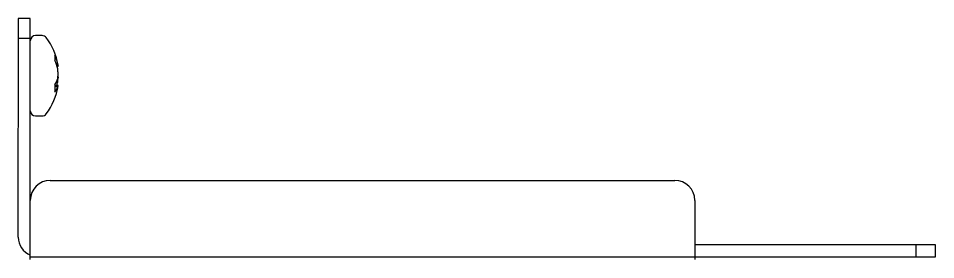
# Model space of a CAD drawing. Header units: inches. Extents: x -2.82 to 2.82, y -1.71 to 1.71.
# Drawn here: x 0.062 to 2.823, y 0.983 to 1.709 of the extents above; entities that cross this region are included whole.
import ezdxf

# ---------------------------------------------------------------- set-up
doc = ezdxf.new("R2010")
doc.units = ezdxf.units.IN
doc.header["$LTSCALE"] = 0.5
doc.header["$MEASUREMENT"] = 0
doc.layers.add('Hardware', color=242, linetype='CONTINUOUS')
doc.layers.add('Mounting', color=4, linetype='CONTINUOUS')

msp = doc.modelspace()

# ---------------------------------------------------------------- linework, layer by layer
at = {"layer": 'Hardware', "linetype": 'Continuous', "lineweight": 25, "transparency": 16777216}
for p, q in [((0.1333, 1.6568), (0.1133, 1.6568)), ((0.1718, 1.5977), (0.1718, 1.5817)), ((0.1752, 1.5734), (0.18, 1.5737)), ((0.1802, 1.5729), (0.1754, 1.5726)), ((0.1778, 1.5653), (0.1816, 1.5656)), ((0.178, 1.5648), (0.1817, 1.5651)), ((0.18, 1.5737), (0.1802, 1.5729)), ((0.1802, 1.5558), (0.18, 1.5568)), ((0.18, 1.5276), (0.1802, 1.5284)), ((0.1816, 1.5298), (0.1805, 1.5298)), ((0.1808, 1.532), (0.1816, 1.532)), ((0.1718, 1.5098), (0.1718, 1.487)), ((0.1817, 1.507), (0.1718, 1.5079)), ((0.1816, 1.5069), (0.1718, 1.5078)), ((0.1718, 1.5047), (0.1802, 1.504)), ((0.18, 1.5036), (0.1718, 1.5042)), ((0.18, 1.5153), (0.1748, 1.5151)), ((0.1753, 1.5162), (0.1802, 1.5163)), ((0.1802, 1.5163), (0.18, 1.5153)), ((0.1802, 1.504), (0.18, 1.5036)), ((0.1133, 1.4153), (0.1333, 1.4153))]:
    msp.add_line(p, q, dxfattribs=at)
for centre, radius, start, end in [((0.1133, 1.6413), 0.0155, 90, 180), ((0.1333, 1.6413), 0.0155, 36.9405, 90), ((-0.0066, 1.5361), 0.1906, 9.6905, 36.9405), ((0.0546, 1.5442), 0.1289, 13.2324, 24.5571), ((0.0425, 1.5251), 0.1412, 12.9795, 23.6387), ((0.1272, 1.5589), 0.0549, 7.023, 14.7637), ((-0.0011, 1.5301), 0.1831, 3.8292, 8.0585), ((0.1004, 1.5537), 0.0839, 328.4138, 341.8217), ((0.0429, 1.5508), 0.1391, 350.7377, 355.5772), ((-0.0011, 1.542), 0.1831, 351.9415, 356.1709), ((0.0447, 1.5215), 0.1373, 4.4121, 6.0995), ((-0.0066, 1.5361), 0.1906, 323.0595, 350.8422), ((0.1129, 1.5266), 0.071, 326.0892, 341.0728), ((0.046, 1.546), 0.1375, 343.6561, 347.0827), ((0.1713, 1.5102), 0.0109, 325.5383, 342.4053), ((0.1133, 1.4308), 0.0155, 180, 270), ((0.1333, 1.4308), 0.0155, 270, 323.0595)]:
    msp.add_arc(centre, radius, start, end, dxfattribs=at)
for points, knots in [([(0.1816, 1.5656), (0.1817, 1.5655), (0.1817, 1.5652), (0.1817, 1.5652), (0.1817, 1.5652)], [0, 0, 0, 0, 0.5961572, 1, 1, 1, 1]), ([(0.1816, 1.5401), (0.1817, 1.5404), (0.1817, 1.541), (0.1817, 1.5418), (0.1816, 1.5422), (0.1816, 1.5423)], [0, 0, 0, 0, 0.429824, 0.859677, 1, 1, 1, 1]), ([(0.1816, 1.532), (0.1817, 1.5317), (0.1817, 1.5311), (0.1817, 1.5303), (0.1816, 1.5299), (0.1816, 1.5298)], [0, 0, 0, 0, 0.4298259, 0.8596693, 1, 1, 1, 1]), ([(0.1816, 1.5065), (0.1817, 1.5066), (0.1817, 1.5069), (0.1817, 1.507), (0.1816, 1.5069), (0.1816, 1.5069)], [0, 0, 0, 0, 0.429832, 0.859647, 1, 1, 1, 1])]:
    msp.add_open_spline(points, degree=3, knots=knots, dxfattribs=at)
at = {"layer": 'Mounting', "linetype": 'Continuous', "transparency": 16777216}
for p, q in [((0.0977, 1.7086), (0.0617, 1.7086)), ((0.0617, 1.0512), (0.0619, 1.7086)), ((0.0977, 0.9836), (0.0977, 1.7086)), ((0.0617, 1.6486), (0.0977, 1.6486)), ((0.1577, 1.2216), (2.0377, 1.2216)), ((2.0977, 1.1616), (2.0977, 0.9836)), ((2.8227, 1.0276), (2.0977, 1.0276)), ((2.7627, 1.0276), (2.7627, 0.9916)), ((2.8227, 0.9916), (2.8227, 1.0276)), ((0.0977, 0.9916), (2.8227, 0.9916)), ((2.0977, 0.9836), (2.0977, 0.9834))]:
    msp.add_line(p, q, dxfattribs=at)
for centre, start, end in [((0.1577, 1.1616), 90, 180), ((2.0377, 1.1616), 0, 90)]:
    msp.add_arc(centre, 0.06, start, end, dxfattribs=at)
at = {"layer": 'Mounting', "ltscale": 0.5, "transparency": 16777216}
msp.add_arc((0.1213, 1.0512), 0.0596, 180, 246.6733, dxfattribs=at)

doc.saveas('drawing.dxf')
